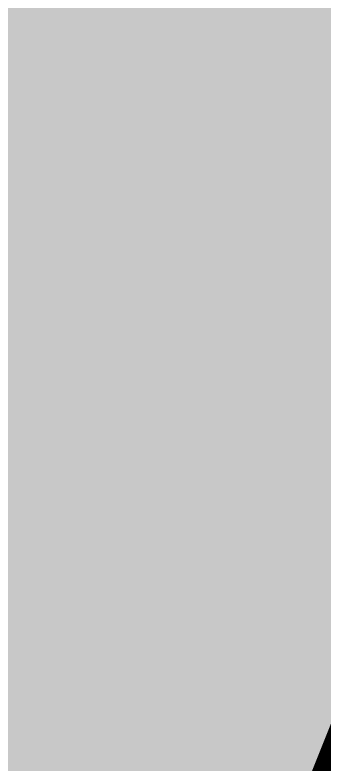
# Model space of a CAD drawing. Header units: millimetres. Extents: x -11 to 223, y -88 to 3.
# Drawn here: x 74.8954 to 74.9889, y -75.4011 to -75.1742 of the extents above; entities that cross this region are included whole.
import ezdxf

# ---------------------------------------------------------------- set-up
doc = ezdxf.new("R2010")
doc.units = ezdxf.units.MM
doc.header["$MEASUREMENT"] = 0
for name, color, linetype, true_color in [('Bottom-Layer', 7, 'Continuous', 0x0000ff), ('Multi-Layer', 7, 'Continuous', 0xc0c0c0), ('Top-Layer', 7, 'Continuous', 0xff0000)]:
    doc.layers.add(name, color=color, linetype=linetype, true_color=true_color)

msp = doc.modelspace()

# ---------------------------------------------------------------- hatches: boundary and pattern name
at = {"layer": 'Bottom-Layer'}
msp.add_hatch(color=256, dxfattribs=at).paths.add_polyline_path([(-10.33528, 1.97866), (-0.38039, 1.97866), (-0.84578, 1.72673), (-1.19549, 1.32954), (-1.38645, 0.83599), (-1.39516, 0.30686), (-1.22055, -0.1927), (-0.8841, -0.60119), (-0.42726, -0.8683), (0.09374, -0.96115), (1.79374, -0.96115), (2.31473, -0.8683), (2.77158, -0.60119), (3.10802, -0.1927), (3.28264, 0.30686), (3.27393, 0.83599), (3.08296, 1.32954), (2.73326, 1.72673), (2.26787, 1.97866), (222.62891, 1.97866), (222.62891, -87.47523), (-10.33528, -87.47523)])
at = {"layer": 'Top-Layer'}
msp.add_hatch(color=256, dxfattribs=at).paths.add_polyline_path([(-10.33528, 1.97866), (-0.38039, 1.97866), (-0.84578, 1.72673), (-1.19549, 1.32954), (-1.38645, 0.83599), (-1.39516, 0.30686), (-1.22055, -0.1927), (-0.8841, -0.60119), (-0.42726, -0.8683), (0.09374, -0.96115), (1.79374, -0.96115), (2.31473, -0.8683), (2.77158, -0.60119), (3.10802, -0.1927), (3.28264, 0.30686), (3.27393, 0.83599), (3.08296, 1.32954), (2.73326, 1.72673), (2.26787, 1.97866), (222.62891, 1.97866), (222.62891, -87.47523), (-10.33528, -87.47523)])

# ---------------------------------------------------------------- linework, layer by layer
at = {"layer": 'Bottom-Layer', "const_width": 0.0508}
msp.add_lwpolyline([(74.73901, -76.58115), (74.8364, -77.3209), (75.12193, -78.01023), (75.57614, -78.60217), (76.16808, -79.05638), (76.85741, -79.34191), (77.59716, -79.4393), (78.3369, -79.34191), (79.02623, -79.05638), (79.61817, -78.60217), (80.07238, -78.01023), (80.35791, -77.3209), (80.4553, -76.58115), (80.35791, -75.84141), (80.07238, -75.15208), (79.61817, -74.56014), (79.02623, -74.10593), (78.3369, -73.8204), (77.59716, -73.72301), (76.85741, -73.8204), (76.16808, -74.10593), (75.57614, -74.56014), (75.12193, -75.15208), (74.8364, -75.84141)], close=True, dxfattribs=at)
at = {"layer": 'Multi-Layer', "const_width": 0.64516}
msp.add_lwpolyline([(75.09715, -76.58115, 1), (80.09716, -76.58115), (80.09716, -76.58115, 1), (75.09715, -76.58115)], format="xyb", dxfattribs=at)
msp.add_lwpolyline([(75.09715, -76.58115, 1), (80.09716, -76.58115), (80.09716, -76.58115, 1), (75.09715, -76.58115)], format="xyb", dxfattribs=at)
at = {"layer": 'Top-Layer', "const_width": 0.0508}
msp.add_lwpolyline([(79.78896, -74.74676), (79.28344, -74.27346), (78.67893, -73.93564), (78.01092, -73.75312), (77.31861, -73.73661), (76.64266, -73.8871), (76.02274, -74.19573), (75.49525, -74.64441), (75.09115, -75.20677), (74.83416, -75.84982), (74.73937, -76.53581), (74.81235, -77.22445), (75.0488, -77.87533), (75.43486, -78.45024), (75.94785, -78.91542), (72.3371, -78.91542)], dxfattribs=at)

doc.saveas('drawing.dxf')
